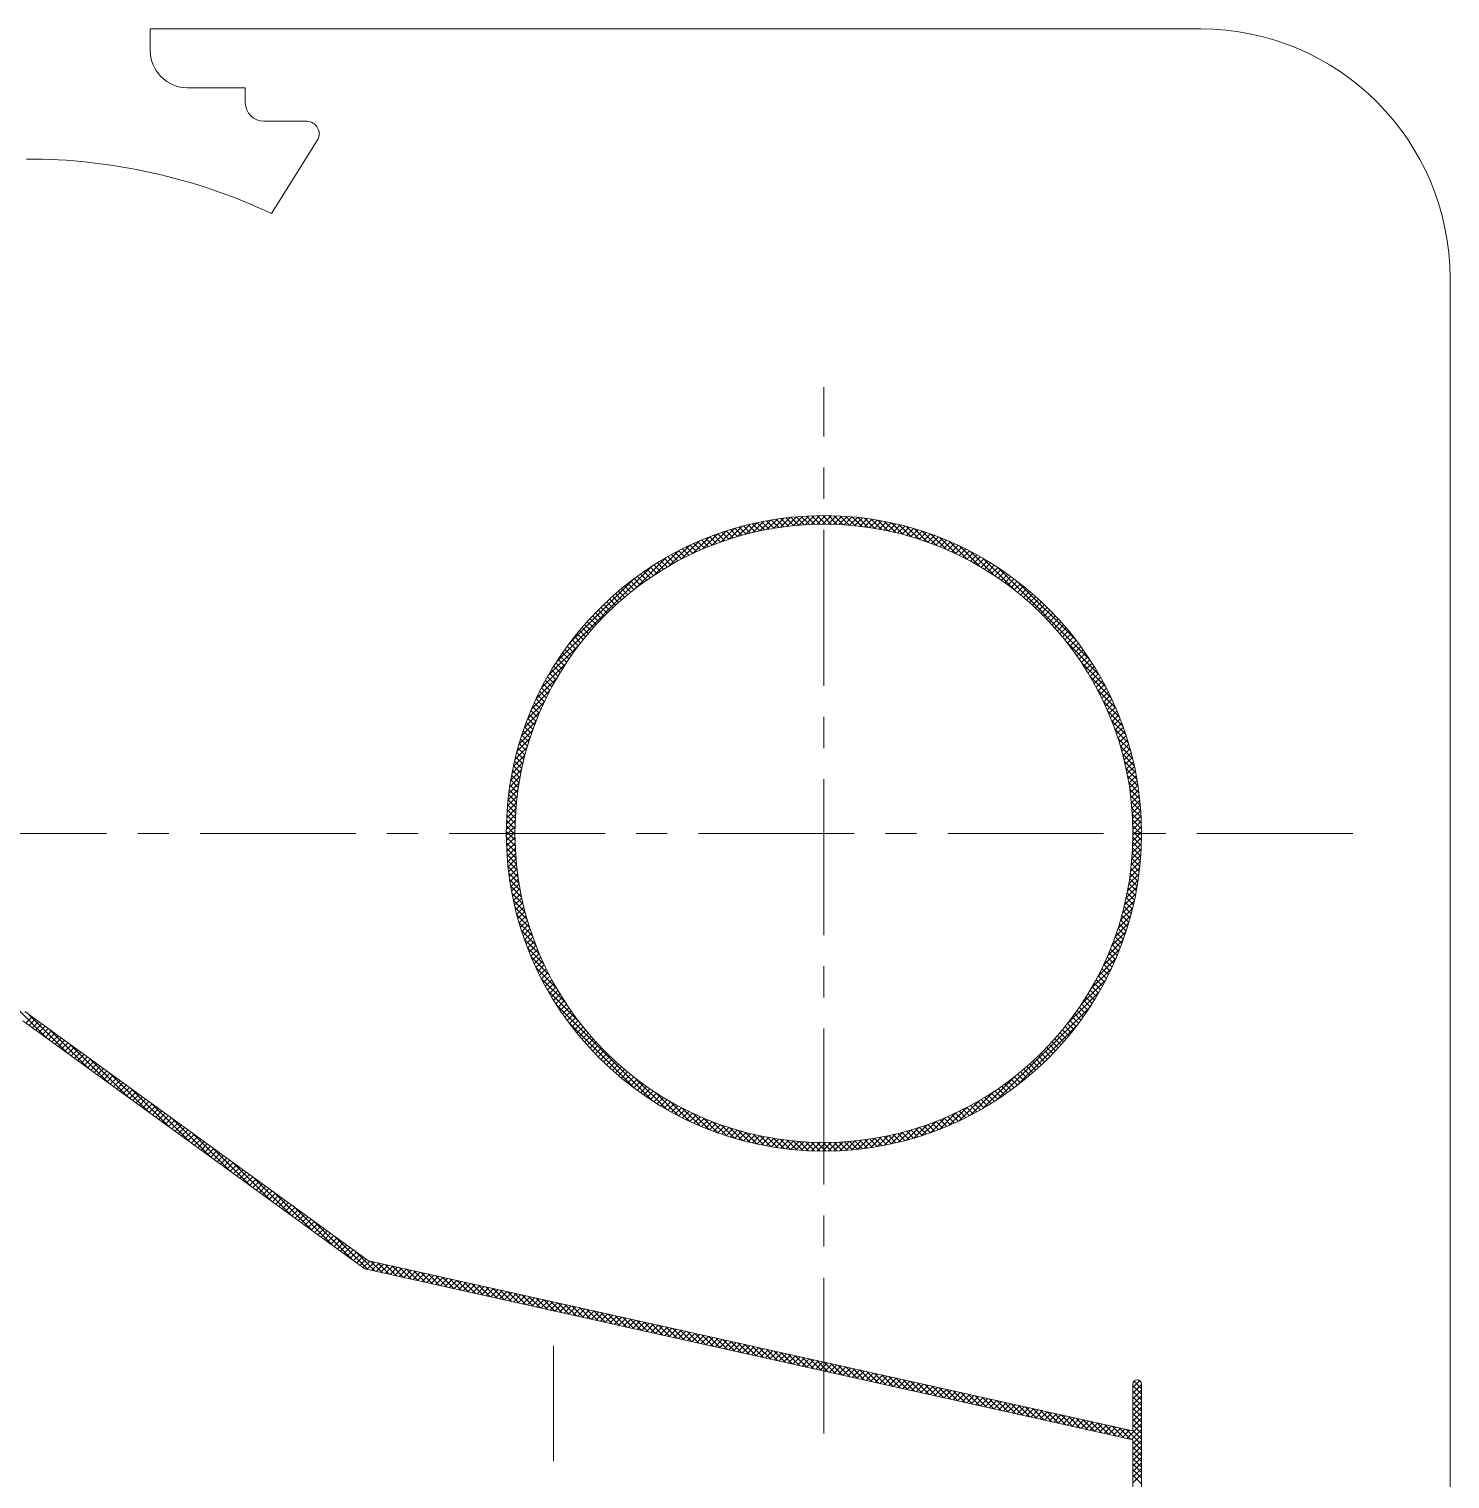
# Model space of a CAD drawing. Header units: millimetres. Extents: x -394 to 6212, y -2458 to 809.
# Drawn here: x 2979.81 to 3002.61, y -1842.75 to -1819.48 of the extents above; entities that cross this region are included whole.
import ezdxf

# ---------------------------------------------------------------- set-up
doc = ezdxf.new("R2010")
doc.units = ezdxf.units.MM
doc.linetypes.add('CENTERX2', pattern=[4, 2.5, -0.5, 0.5, -0.5])
for name, color, linetype, lineweight, true_color in [('1', 1, 'Continuous', 18, 0xff0000), ('2', 2, 'Continuous', 18, 0xffff00), ('3', 3, 'CENTERX2', 18, 0x00ff00)]:
    doc.layers.add(name, color=color, linetype=linetype, lineweight=lineweight, true_color=true_color)
pattern_1 = [(45, (2525.19108, -2369.49674), (-0.0449012806, 0.0449012806), []), (135, (2525.19108, -2369.49674), (-0.0449012806, -0.0449012806), [])]

msp = doc.modelspace()

# ---------------------------------------------------------------- hatches: boundary and pattern name
at = {"layer": '2'}
h = msp.add_hatch(dxfattribs=at)
h.set_pattern_fill('ANSI37', color=256, scale=0.02, style=0)
h.set_pattern_definition(pattern_1)
edge = h.paths.add_edge_path(flags=0)
edge.add_line((2992.56413, -1827.29144), (2992.56413, -1827.42982))
edge.add_arc((2992.56413, -1832.38923), 4.9594, 90, 180)
edge.add_line((2987.60473, -1832.38923), (2987.46634, -1832.38923))
edge.add_arc((2992.56413, -1832.38923), 5.09779, 90, 180, ccw=False)
edge = h.paths.add_edge_path(flags=0)
edge.add_arc((2992.56413, -1832.38923), 5.09779, 0, 90, ccw=False)
edge.add_line((2997.66192, -1832.38923), (2997.52353, -1832.38923))
edge.add_arc((2992.56413, -1832.38923), 4.9594, 0, 90)
edge.add_line((2992.56413, -1827.42982), (2992.56413, -1827.29144))
edge = h.paths.add_edge_path(flags=0)
edge.add_arc((2992.56413, -1832.38923), 5.09779, 90, 180, ccw=False)
edge.add_line((2992.56413, -1827.29144), (2992.56413, -1827.42982))
edge.add_arc((2992.56413, -1832.38923), 4.9594, 90, 180)
edge.add_arc((2992.56413, -1832.38923), 4.9594, 180, 270)
edge.add_line((2992.56413, -1837.34863), (2992.56413, -1837.48702))
edge.add_arc((2992.56413, -1832.38923), 5.09779, 180, 270, ccw=False)
edge = h.paths.add_edge_path(flags=0)
edge.add_arc((2992.56413, -1832.38923), 4.9594, 270, 360)
edge.add_arc((2992.56413, -1832.38923), 4.9594, 0, 90)
edge.add_line((2992.56413, -1827.42982), (2992.56413, -1827.29144))
edge.add_arc((2992.56413, -1832.38923), 5.09779, 0, 90, ccw=False)
edge.add_arc((2992.56413, -1832.38923), 5.09779, 270, 360, ccw=False)
edge.add_line((2992.56413, -1837.48702), (2992.56413, -1837.34863))
h = msp.add_hatch(dxfattribs=at)
h.set_pattern_fill('ANSI37', color=256, scale=0.02, style=0)
h.set_pattern_definition(pattern_1)
edge = h.paths.add_edge_path(flags=0)
edge.add_line((2992.56413, -1827.42982), (2992.56413, -1827.29144))
edge.add_arc((2992.56413, -1832.38923), 5.09779, 0, 90, ccw=False)
edge.add_line((2997.66192, -1832.38923), (2997.52353, -1832.38923))
edge.add_arc((2992.56413, -1832.38923), 4.9594, 0, 90)
edge = h.paths.add_edge_path(flags=0)
edge.add_line((2992.56413, -1827.29144), (2992.56413, -1827.42982))
edge.add_arc((2992.56413, -1832.38923), 4.9594, 90, 180)
edge.add_line((2987.60473, -1832.38923), (2987.46634, -1832.38923))
edge.add_arc((2992.56413, -1832.38923), 5.09779, 90, 180, ccw=False)

# ---------------------------------------------------------------- linework, layer by layer
at = {"layer": '1'}
for p, q in [((2981.75093, -1819.82681), (2981.75093, -1819.48362)), ((2998.6128, -1819.48362), (2981.75093, -1819.48362)), ((2982.35093, -1820.42681), (2983.27705, -1820.42681)), ((2983.27705, -1820.42681), (2983.27705, -1820.66496)), ((2983.57705, -1820.96496), (2984.2626, -1820.96496)), ((2984.43216, -1821.27103), (2983.69769, -1822.44511)), ((3002.6128, -1823.48362), (3002.6128, -1888.73439)), ((2992.56413, -1827.39624), (2992.56413, -1827.39624)), ((2979.73849, -1835.24908), (2985.25309, -1839.24525)), ((2979.70521, -1835.39587), (2985.19507, -1839.37411)), ((2985.25309, -1839.24525), (2997.52353, -1841.97715)), ((2985.19507, -1839.37411), (2997.52353, -1842.11893)), ((2997.52353, -1841.22445), (2997.52353, -1841.97715)), ((2997.66192, -1841.22445), (2997.66192, -1871.02181)), ((2997.52353, -1842.11893), (2997.52353, -1870.09908))]:
    msp.add_line(p, q, dxfattribs=at)
for radius in [5.09779, 4.9594]:
    msp.add_circle((2992.56413, -1832.38923), radius, dxfattribs=at)
for centre, radius, start, end in [((2998.6128, -1823.48362), 4, 0, 90), ((2982.35093, -1819.82681), 0.6, 180, 270), ((2983.57705, -1820.66496), 0.3, 180, 270), ((2984.2626, -1821.16496), 0.2, 327.971323, 90), ((2979.77854, -1830.78156), 9.21174, 64.820747, 90.089651), ((2997.59273, -1841.22445), 0.06919, 0, 180)]:
    msp.add_arc(centre, radius, start, end, dxfattribs=at)
at = {"layer": '2'}
for p, q in [((2980.10425, -1835.68503), (2979.50383, -1835.08462)), ((2979.75572, -1835.43248), (2979.85482, -1835.33338)), ((2980.43039, -1835.92137), (2979.8097, -1835.30068)), ((2979.80779, -1835.47021), (2979.90689, -1835.37111)), ((2979.85986, -1835.50794), (2979.95896, -1835.40884)), ((2979.91193, -1835.54567), (2980.01103, -1835.44658)), ((2979.964, -1835.58341), (2980.0631, -1835.48431)), ((2980.01607, -1835.62114), (2980.11517, -1835.52204)), ((2980.06814, -1835.65887), (2980.16724, -1835.55978)), ((2980.75653, -1836.15771), (2980.13584, -1835.53702)), ((2980.12021, -1835.6966), (2980.21931, -1835.59751)), ((2980.17228, -1835.73434), (2980.27138, -1835.63524)), ((2980.22435, -1835.77207), (2980.32345, -1835.67297)), ((2980.27642, -1835.8098), (2980.37552, -1835.71071)), ((2980.32849, -1835.84753), (2980.42759, -1835.74844)), ((2980.38056, -1835.88527), (2980.47966, -1835.78617)), ((2981.08267, -1836.39405), (2980.46198, -1835.77336)), ((2980.43263, -1835.923), (2980.53173, -1835.8239)), ((2980.4847, -1835.96073), (2980.5838, -1835.86164)), ((2980.53677, -1835.99846), (2980.63587, -1835.89937)), ((2980.58884, -1836.0362), (2980.68794, -1835.9371)), ((2980.64091, -1836.07393), (2980.74001, -1835.97483)), ((2980.69298, -1836.11166), (2980.79208, -1836.01257)), ((2981.40882, -1836.63039), (2980.78813, -1836.0097)), ((2980.74505, -1836.14939), (2980.84415, -1836.0503)), ((2980.79712, -1836.18713), (2980.89622, -1836.08803)), ((2980.84919, -1836.22486), (2980.94829, -1836.12576)), ((2980.90126, -1836.26259), (2981.00036, -1836.1635)), ((2980.95333, -1836.30033), (2981.05243, -1836.20123)), ((2981.0054, -1836.33806), (2981.1045, -1836.23896)), ((2981.05747, -1836.37579), (2981.15657, -1836.2767)), ((2981.73496, -1836.86673), (2981.11427, -1836.24604)), ((2981.10954, -1836.41352), (2981.20864, -1836.31443)), ((2981.16161, -1836.45126), (2981.26071, -1836.35216)), ((2981.21368, -1836.48899), (2981.31278, -1836.38989)), ((2981.26575, -1836.52672), (2981.36485, -1836.42763)), ((2981.31782, -1836.56445), (2981.41692, -1836.46536)), ((2981.36989, -1836.60219), (2981.46899, -1836.50309)), ((2982.0611, -1837.10307), (2981.44041, -1836.48238)), ((2981.42196, -1836.63992), (2981.52106, -1836.54082)), ((2981.47403, -1836.67765), (2981.57313, -1836.57856)), ((2981.5261, -1836.71538), (2981.6252, -1836.61629)), ((2981.57817, -1836.75312), (2981.67727, -1836.65402)), ((2981.63024, -1836.79085), (2981.72934, -1836.69175)), ((2981.68231, -1836.82858), (2981.78141, -1836.72949)), ((2982.38724, -1837.33941), (2981.76655, -1836.71872)), ((2981.73438, -1836.86631), (2981.83348, -1836.76722)), ((2981.78645, -1836.90405), (2981.88555, -1836.80495)), ((2981.83852, -1836.94178), (2981.93762, -1836.84268)), ((2981.89059, -1836.97951), (2981.98969, -1836.88042)), ((2981.94266, -1837.01724), (2982.04176, -1836.91815)), ((2981.99473, -1837.05498), (2982.09383, -1836.95588)), ((2982.71339, -1837.57575), (2982.0927, -1836.95506)), ((2982.0468, -1837.09271), (2982.1459, -1836.99361)), ((2982.09887, -1837.13044), (2982.19797, -1837.03135)), ((2982.15094, -1837.16818), (2982.25004, -1837.06908)), ((2982.20301, -1837.20591), (2982.30211, -1837.10681)), ((2982.25508, -1837.24364), (2982.35418, -1837.14455)), ((2982.30715, -1837.28137), (2982.40625, -1837.18228)), ((2983.03953, -1837.81209), (2982.41884, -1837.1914)), ((2982.35922, -1837.31911), (2982.45832, -1837.22001)), ((2982.41129, -1837.35684), (2982.51039, -1837.25774)), ((2982.46336, -1837.39457), (2982.56246, -1837.29548)), ((2982.51543, -1837.4323), (2982.61453, -1837.33321)), ((2982.5675, -1837.47004), (2982.6666, -1837.37094)), ((2982.61957, -1837.50777), (2982.71867, -1837.40867)), ((2983.36567, -1838.04843), (2982.74498, -1837.42774)), ((2982.67164, -1837.5455), (2982.77074, -1837.44641)), ((2982.72371, -1837.58323), (2982.82281, -1837.48414)), ((2982.77578, -1837.62097), (2982.87488, -1837.52187)), ((2982.82785, -1837.6587), (2982.92695, -1837.5596)), ((2982.87992, -1837.69643), (2982.97902, -1837.59734)), ((2982.93199, -1837.73416), (2983.03109, -1837.63507)), ((2982.98406, -1837.7719), (2983.08316, -1837.6728)), ((2983.69181, -1838.28477), (2983.07112, -1837.66408)), ((2983.03613, -1837.80963), (2983.13523, -1837.71053)), ((2983.0882, -1837.84736), (2983.1873, -1837.74827)), ((2983.14027, -1837.88509), (2983.23937, -1837.786)), ((2983.19234, -1837.92283), (2983.29144, -1837.82373)), ((2983.24441, -1837.96056), (2983.34351, -1837.86146)), ((2983.29648, -1837.99829), (2983.39558, -1837.8992)), ((2984.01795, -1838.52111), (2983.39727, -1837.90042)), ((2983.34855, -1838.03603), (2983.44765, -1837.93693)), ((2983.40062, -1838.07376), (2983.49972, -1837.97466)), ((2983.45269, -1838.11149), (2983.55179, -1838.0124)), ((2983.50476, -1838.14922), (2983.60386, -1838.05013)), ((2983.55683, -1838.18696), (2983.65593, -1838.08786)), ((2983.6089, -1838.22469), (2983.708, -1838.12559)), ((2984.3441, -1838.75745), (2983.72341, -1838.13676)), ((2983.66097, -1838.26242), (2983.76007, -1838.16333)), ((2983.71304, -1838.30015), (2983.81214, -1838.20106)), ((2983.76511, -1838.33789), (2983.86421, -1838.23879)), ((2983.81718, -1838.37562), (2983.91628, -1838.27652)), ((2983.86925, -1838.41335), (2983.96835, -1838.31426)), ((2983.92132, -1838.45108), (2984.02042, -1838.35199)), ((2984.67024, -1838.99379), (2984.04955, -1838.3731)), ((2983.97339, -1838.48882), (2984.07249, -1838.38972)), ((2984.02546, -1838.52655), (2984.12456, -1838.42745)), ((2984.07753, -1838.56428), (2984.17663, -1838.46519)), ((2984.1296, -1838.60201), (2984.2287, -1838.50292)), ((2984.18167, -1838.63975), (2984.28077, -1838.54065)), ((2984.23374, -1838.67748), (2984.33284, -1838.57838)), ((2984.28581, -1838.71521), (2984.38491, -1838.61612)), ((2984.33788, -1838.75294), (2984.43698, -1838.65385)), ((2984.99638, -1839.23013), (2984.37569, -1838.60944)), ((2984.38995, -1838.79068), (2984.48905, -1838.69158)), ((2984.44202, -1838.82841), (2984.54112, -1838.72931)), ((2984.49409, -1838.86614), (2984.59319, -1838.76705)), ((2984.54616, -1838.90388), (2984.64526, -1838.80478)), ((2984.59823, -1838.94161), (2984.69733, -1838.84251)), ((2984.6503, -1838.97934), (2984.74939, -1838.88025)), ((2985.24021, -1839.38416), (2984.70184, -1838.84578)), ((2984.70237, -1839.01707), (2984.80146, -1838.91798)), ((2984.75444, -1839.05481), (2984.85353, -1838.95571)), ((2984.80651, -1839.09254), (2984.9056, -1838.99344)), ((2984.85858, -1839.13027), (2984.95767, -1839.03118)), ((2984.91065, -1839.168), (2985.00974, -1839.06891)), ((2984.96272, -1839.20574), (2985.06181, -1839.10664)), ((2985.01479, -1839.24347), (2985.11388, -1839.14437)), ((2985.35574, -1839.40988), (2985.02798, -1839.08212)), ((2985.06686, -1839.2812), (2985.16595, -1839.18211)), ((2985.11893, -1839.31893), (2985.21802, -1839.21984)), ((2985.171, -1839.35667), (2985.27708, -1839.25059)), ((2985.23457, -1839.3829), (2985.35053, -1839.26694)), ((2985.47126, -1839.4356), (2985.28887, -1839.25321)), ((2985.30802, -1839.39925), (2985.42398, -1839.28329)), ((2985.38147, -1839.41561), (2985.49743, -1839.29965)), ((2985.58678, -1839.46132), (2985.4044, -1839.27893)), ((2985.7023, -1839.48704), (2985.51992, -1839.30465)), ((2985.45492, -1839.43196), (2985.57088, -1839.316)), ((2985.52837, -1839.44831), (2985.64433, -1839.33235)), ((2985.60182, -1839.46467), (2985.71778, -1839.34871)), ((2985.81783, -1839.51276), (2985.63544, -1839.33037)), ((2985.67526, -1839.48102), (2985.79123, -1839.36506)), ((2985.74871, -1839.49737), (2985.86468, -1839.38141)), ((2985.93335, -1839.53848), (2985.75096, -1839.35609)), ((2985.82216, -1839.51372), (2985.93812, -1839.39776)), ((2986.04887, -1839.5642), (2985.86649, -1839.38181)), ((2985.89561, -1839.53008), (2986.01157, -1839.41412)), ((2985.96906, -1839.54643), (2986.08502, -1839.43047)), ((2986.16439, -1839.58992), (2985.98201, -1839.40753)), ((2986.04251, -1839.56278), (2986.15847, -1839.44682)), ((2986.27992, -1839.61564), (2986.09753, -1839.43325)), ((2986.11596, -1839.57914), (2986.23192, -1839.46318)), ((2986.18941, -1839.59549), (2986.30537, -1839.47953)), ((2986.39544, -1839.64136), (2986.21306, -1839.45897)), ((2986.26286, -1839.61184), (2986.37882, -1839.49588)), ((2986.51096, -1839.66708), (2986.32858, -1839.4847)), ((2986.33631, -1839.62819), (2986.45227, -1839.51223)), ((2986.40976, -1839.64455), (2986.52572, -1839.52859)), ((2986.62648, -1839.6928), (2986.4441, -1839.51042)), ((2986.74201, -1839.71852), (2986.55962, -1839.53614)), ((2986.48321, -1839.6609), (2986.59917, -1839.54494)), ((2986.55666, -1839.67725), (2986.67262, -1839.56129)), ((2986.63011, -1839.69361), (2986.74607, -1839.57765)), ((2986.85753, -1839.74424), (2986.67515, -1839.56186)), ((2986.70356, -1839.70996), (2986.81952, -1839.594)), ((2986.77701, -1839.72631), (2986.89297, -1839.61035)), ((2986.97305, -1839.76996), (2986.79067, -1839.58758)), ((2986.85046, -1839.74267), (2986.96642, -1839.6267)), ((2987.08858, -1839.79568), (2986.90619, -1839.6133)), ((2986.92391, -1839.75902), (2987.03987, -1839.64306)), ((2986.99736, -1839.77537), (2987.11332, -1839.65941)), ((2987.2041, -1839.8214), (2987.02171, -1839.63902)), ((2987.07081, -1839.79172), (2987.18677, -1839.67576)), ((2987.31962, -1839.84712), (2987.13724, -1839.66474)), ((2987.14426, -1839.80808), (2987.26022, -1839.69212)), ((2987.21771, -1839.82443), (2987.33367, -1839.70847)), ((2987.43514, -1839.87284), (2987.25276, -1839.69046)), ((2987.29116, -1839.84078), (2987.40712, -1839.72482)), ((2987.36461, -1839.85714), (2987.48057, -1839.74118)), ((2987.55067, -1839.89856), (2987.36828, -1839.71618)), ((2987.43806, -1839.87349), (2987.55402, -1839.75753)), ((2987.66619, -1839.92428), (2987.4838, -1839.7419)), ((2987.78171, -1839.95), (2987.59933, -1839.76762)), ((2987.51151, -1839.88984), (2987.62747, -1839.77388)), ((2987.58496, -1839.90619), (2987.70092, -1839.79023)), ((2987.65841, -1839.92255), (2987.77437, -1839.80659)), ((2987.89723, -1839.97572), (2987.71485, -1839.79334)), ((2987.73186, -1839.9389), (2987.84782, -1839.82294)), ((2987.8053, -1839.95525), (2987.92127, -1839.83929)), ((2988.01276, -1840.00144), (2987.83037, -1839.81906)), ((2987.87875, -1839.97161), (2987.99471, -1839.85565)), ((2988.12828, -1840.02716), (2987.94589, -1839.84478)), ((2987.9522, -1839.98796), (2988.06816, -1839.872)), ((2988.02565, -1840.00431), (2988.14161, -1839.88835)), ((2988.2438, -1840.05288), (2988.06142, -1839.8705)), ((2988.0991, -1840.02066), (2988.21506, -1839.9047)), ((2988.17255, -1840.03702), (2988.28851, -1839.92106)), ((2988.35932, -1840.0786), (2988.17694, -1839.89622)), ((2988.246, -1840.05337), (2988.36196, -1839.93741)), ((2988.47485, -1840.10432), (2988.29246, -1839.92194)), ((2988.31945, -1840.06972), (2988.43541, -1839.95376)), ((2988.3929, -1840.08608), (2988.50886, -1839.97012)), ((2988.59037, -1840.13004), (2988.40799, -1839.94766)), ((2988.46635, -1840.10243), (2988.58231, -1839.98647)), ((2988.70589, -1840.15576), (2988.52351, -1839.97338)), ((2988.5398, -1840.11878), (2988.65576, -1840.00282)), ((2988.82141, -1840.18148), (2988.63903, -1839.9991)), ((2988.61325, -1840.13514), (2988.72921, -1840.01917)), ((2988.6867, -1840.15149), (2988.80266, -1840.03553)), ((2988.93694, -1840.2072), (2988.75455, -1840.02482)), ((2988.76015, -1840.16784), (2988.87611, -1840.05188)), ((2988.8336, -1840.18419), (2988.94956, -1840.06823)), ((2989.05246, -1840.23292), (2988.87008, -1840.05054)), ((2988.90705, -1840.20055), (2989.02301, -1840.08459)), ((2988.9805, -1840.2169), (2989.09646, -1840.10094)), ((2989.16798, -1840.25864), (2988.9856, -1840.07626)), ((2989.05395, -1840.23325), (2989.16991, -1840.11729)), ((2989.28351, -1840.28436), (2989.10112, -1840.10198)), ((2989.1274, -1840.24961), (2989.24336, -1840.13364)), ((2989.20085, -1840.26596), (2989.31681, -1840.15)), ((2989.39903, -1840.31008), (2989.21664, -1840.1277)), ((2989.2743, -1840.28231), (2989.39026, -1840.16635)), ((2989.51455, -1840.3358), (2989.33217, -1840.15342)), ((2989.34775, -1840.29866), (2989.46371, -1840.1827)), ((2989.4212, -1840.31502), (2989.53716, -1840.19906)), ((2989.63007, -1840.36152), (2989.44769, -1840.17914)), ((2989.49465, -1840.33137), (2989.61061, -1840.21541)), ((2989.7456, -1840.38724), (2989.56321, -1840.20486)), ((2989.5681, -1840.34772), (2989.68406, -1840.23176)), ((2989.86112, -1840.41296), (2989.67873, -1840.23058)), ((2989.64155, -1840.36408), (2989.75751, -1840.24812)), ((2989.715, -1840.38043), (2989.83096, -1840.26447)), ((2989.78845, -1840.39678), (2989.90441, -1840.28082)), ((2989.97664, -1840.43868), (2989.79426, -1840.2563)), ((2989.8619, -1840.41313), (2989.97786, -1840.29717)), ((2990.09216, -1840.4644), (2989.90978, -1840.28202)), ((2989.93534, -1840.42949), (2990.05131, -1840.31353)), ((2990.00879, -1840.44584), (2990.12475, -1840.32988)), ((2990.20769, -1840.49012), (2990.0253, -1840.30774)), ((2990.08224, -1840.46219), (2990.1982, -1840.34623)), ((2990.32321, -1840.51584), (2990.14082, -1840.33346)), ((2990.15569, -1840.47855), (2990.27165, -1840.36259)), ((2990.22914, -1840.4949), (2990.3451, -1840.37894)), ((2990.43873, -1840.54156), (2990.25635, -1840.35918)), ((2990.30259, -1840.51125), (2990.41855, -1840.39529)), ((2990.55425, -1840.56728), (2990.37187, -1840.3849)), ((2990.37604, -1840.5276), (2990.492, -1840.41164)), ((2990.44949, -1840.54396), (2990.56545, -1840.428)), ((2990.66978, -1840.593), (2990.48739, -1840.41062)), ((2990.52294, -1840.56031), (2990.6389, -1840.44435)), ((2990.59639, -1840.57666), (2990.71235, -1840.4607)), ((2990.7853, -1840.61872), (2990.60292, -1840.43634)), ((2990.90082, -1840.64444), (2990.71844, -1840.46206)), ((2990.66984, -1840.59302), (2990.7858, -1840.47706)), ((2990.74329, -1840.60937), (2990.85925, -1840.49341)), ((2990.81674, -1840.62572), (2990.9327, -1840.50976)), ((2991.01634, -1840.67016), (2990.83396, -1840.48778)), ((2990.89019, -1840.64208), (2991.00615, -1840.52611)), ((2991.13187, -1840.69588), (2990.94948, -1840.5135)), ((2990.96364, -1840.65843), (2991.0796, -1840.54247)), ((2991.03709, -1840.67478), (2991.15305, -1840.55882)), ((2991.24739, -1840.7216), (2991.06501, -1840.53922)), ((2991.11054, -1840.69113), (2991.2265, -1840.57517)), ((2991.36291, -1840.74732), (2991.18053, -1840.56494)), ((2991.18399, -1840.70749), (2991.29995, -1840.59153)), ((2991.25744, -1840.72384), (2991.3734, -1840.60788)), ((2991.47844, -1840.77304), (2991.29605, -1840.59066)), ((2991.33089, -1840.74019), (2991.44685, -1840.62423)), ((2991.40434, -1840.75655), (2991.5203, -1840.64059)), ((2991.59396, -1840.79876), (2991.41157, -1840.61638)), ((2991.47779, -1840.7729), (2991.59375, -1840.65694)), ((2991.70948, -1840.82448), (2991.5271, -1840.6421)), ((2991.55124, -1840.78925), (2991.6672, -1840.67329)), ((2991.62469, -1840.8056), (2991.74065, -1840.68964)), ((2991.825, -1840.8502), (2991.64262, -1840.66782)), ((2991.94053, -1840.87592), (2991.75814, -1840.69354)), ((2991.69814, -1840.82196), (2991.8141, -1840.706)), ((2991.77159, -1840.83831), (2991.88755, -1840.72235)), ((2991.84504, -1840.85466), (2991.961, -1840.7387)), ((2992.05605, -1840.90164), (2991.87366, -1840.71926)), ((2991.91849, -1840.87102), (2992.03445, -1840.75506)), ((2992.17157, -1840.92736), (2991.98919, -1840.74498)), ((2991.99194, -1840.88737), (2992.1079, -1840.77141)), ((2992.06538, -1840.90372), (2992.18135, -1840.78776)), ((2992.28709, -1840.95308), (2992.10471, -1840.7707)), ((2992.13883, -1840.92007), (2992.25479, -1840.80411)), ((2992.21228, -1840.93643), (2992.32824, -1840.82047)), ((2992.40262, -1840.9788), (2992.22023, -1840.79642)), ((2992.28573, -1840.95278), (2992.40169, -1840.83682)), ((2992.51814, -1841.00452), (2992.33575, -1840.82214)), ((2992.35918, -1840.96913), (2992.47514, -1840.85317)), ((2992.43263, -1840.98549), (2992.54859, -1840.86953)), ((2992.63366, -1841.03024), (2992.45128, -1840.84786)), ((2992.50608, -1841.00184), (2992.62204, -1840.88588)), ((2992.74918, -1841.05596), (2992.5668, -1840.87358)), ((2992.57953, -1841.01819), (2992.69549, -1840.90223)), ((2992.65298, -1841.03454), (2992.76894, -1840.91858)), ((2992.86471, -1841.08168), (2992.68232, -1840.8993)), ((2992.98023, -1841.1074), (2992.79785, -1840.92502)), ((2992.72643, -1841.0509), (2992.84239, -1840.93494)), ((2992.79988, -1841.06725), (2992.91584, -1840.95129)), ((2992.87333, -1841.0836), (2992.98929, -1840.96764)), ((2993.09575, -1841.13312), (2992.91337, -1840.95074)), ((2992.94678, -1841.09996), (2993.06274, -1840.984)), ((2993.02023, -1841.11631), (2993.13619, -1841.00035)), ((2993.21127, -1841.15884), (2993.02889, -1840.97646)), ((2993.09368, -1841.13266), (2993.20964, -1841.0167)), ((2993.3268, -1841.18456), (2993.14441, -1841.00218)), ((2993.16713, -1841.14902), (2993.28309, -1841.03305)), ((2993.24058, -1841.16537), (2993.35654, -1841.04941)), ((2993.44232, -1841.21028), (2993.25994, -1841.0279)), ((2993.31403, -1841.18172), (2993.42999, -1841.06576)), ((2993.55784, -1841.236), (2993.37546, -1841.05362)), ((2993.38748, -1841.19807), (2993.50344, -1841.08211)), ((2993.46093, -1841.21443), (2993.57689, -1841.09847)), ((2993.67337, -1841.26172), (2993.49098, -1841.07934)), ((2993.53438, -1841.23078), (2993.65034, -1841.11482)), ((2993.78889, -1841.28744), (2993.6065, -1841.10506)), ((2993.60783, -1841.24713), (2993.72379, -1841.13117)), ((2993.68128, -1841.26349), (2993.79724, -1841.14753)), ((2993.90441, -1841.31316), (2993.72203, -1841.13078)), ((2993.75473, -1841.27984), (2993.87069, -1841.16388)), ((2994.01993, -1841.33888), (2993.83755, -1841.1565)), ((2997.65966, -1841.20691), (2997.61027, -1841.15752)), ((2993.82818, -1841.29619), (2993.94414, -1841.18023)), ((2993.90163, -1841.31254), (2994.01759, -1841.19658)), ((2994.13546, -1841.3646), (2993.95307, -1841.18222)), ((2993.97508, -1841.3289), (2994.09104, -1841.21294)), ((2994.04853, -1841.34525), (2994.16449, -1841.22929)), ((2994.25098, -1841.39032), (2994.06859, -1841.20794)), ((2994.12198, -1841.3616), (2994.23794, -1841.24564)), ((2994.3665, -1841.41604), (2994.18412, -1841.23366)), ((2994.19542, -1841.37796), (2994.31139, -1841.262)), ((2994.26887, -1841.39431), (2994.38483, -1841.27835)), ((2994.48202, -1841.44176), (2994.29964, -1841.25938)), ((2994.34232, -1841.41066), (2994.45828, -1841.2947)), ((2994.59755, -1841.46748), (2994.41516, -1841.2851)), ((2994.41577, -1841.42701), (2994.53173, -1841.31105)), ((2994.48922, -1841.44337), (2994.60518, -1841.32741)), ((2994.71307, -1841.4932), (2994.53069, -1841.31082)), ((2994.56267, -1841.45972), (2994.67863, -1841.34376)), ((2994.63612, -1841.47607), (2994.75208, -1841.36011)), ((2994.82859, -1841.51892), (2994.64621, -1841.33654)), ((2994.70957, -1841.49243), (2994.82553, -1841.37647)), ((2994.94411, -1841.54464), (2994.76173, -1841.36226)), ((2994.78302, -1841.50878), (2994.89898, -1841.39282)), ((2995.05964, -1841.57036), (2994.87725, -1841.38798)), ((2997.52353, -1841.28274), (2997.6359, -1841.17037)), ((2997.52353, -1841.37254), (2997.66192, -1841.23415)), ((2997.66192, -1841.38877), (2997.52353, -1841.25038)), ((2997.52353, -1841.46234), (2997.66192, -1841.32395)), ((2997.66192, -1841.47857), (2997.52353, -1841.34019)), ((2997.66192, -1841.29897), (2997.54121, -1841.17826)), ((2994.85647, -1841.52513), (2994.97243, -1841.40917)), ((2994.92992, -1841.54148), (2995.04588, -1841.42552)), ((2995.17516, -1841.59609), (2994.99278, -1841.4137)), ((2995.00337, -1841.55784), (2995.11933, -1841.44188)), ((2995.07682, -1841.57419), (2995.19278, -1841.45823)), ((2995.29068, -1841.62181), (2995.1083, -1841.43942)), ((2995.15027, -1841.59054), (2995.26623, -1841.47458)), ((2995.22372, -1841.6069), (2995.33968, -1841.49094)), ((2995.40621, -1841.64753), (2995.22382, -1841.46514)), ((2995.29717, -1841.62325), (2995.41313, -1841.50729)), ((2995.52173, -1841.67325), (2995.33934, -1841.49086)), ((2995.37062, -1841.6396), (2995.48658, -1841.52364)), ((2995.44407, -1841.65596), (2995.56003, -1841.53999)), ((2995.63725, -1841.69897), (2995.45487, -1841.51658)), ((2995.51752, -1841.67231), (2995.63348, -1841.55635)), ((2995.75277, -1841.72469), (2995.57039, -1841.5423)), ((2995.59097, -1841.68866), (2995.70693, -1841.5727)), ((2995.66442, -1841.70501), (2995.78038, -1841.58905)), ((2995.8683, -1841.75041), (2995.68591, -1841.56802)), ((2995.73787, -1841.72137), (2995.85383, -1841.60541)), ((2995.98382, -1841.77613), (2995.80143, -1841.59374)), ((2995.81132, -1841.73772), (2995.92728, -1841.62176)), ((2996.09934, -1841.80185), (2995.91696, -1841.61946)), ((2997.52353, -1841.55215), (2997.66192, -1841.41376)), ((2997.66192, -1841.56838), (2997.52353, -1841.42999)), ((2997.52353, -1841.64195), (2997.66192, -1841.50356)), ((2997.66192, -1841.65818), (2997.52353, -1841.51979)), ((2997.52353, -1841.73175), (2997.66192, -1841.59336)), ((2997.66192, -1841.74798), (2997.52353, -1841.60959)), ((2995.88477, -1841.75407), (2996.00073, -1841.63811)), ((2995.95822, -1841.77043), (2996.07418, -1841.65447)), ((2996.03167, -1841.78678), (2996.14763, -1841.67082)), ((2996.21486, -1841.82757), (2996.03248, -1841.64518)), ((2996.10512, -1841.80313), (2996.22108, -1841.68717)), ((2996.33039, -1841.85329), (2996.148, -1841.6709)), ((2996.17857, -1841.81948), (2996.29453, -1841.70352)), ((2996.25202, -1841.83584), (2996.36798, -1841.71988)), ((2996.44591, -1841.87901), (2996.26352, -1841.69662)), ((2996.32546, -1841.85219), (2996.44143, -1841.73623)), ((2996.56143, -1841.90473), (2996.37905, -1841.72234)), ((2996.39891, -1841.86854), (2996.51487, -1841.75258)), ((2996.47236, -1841.8849), (2996.58832, -1841.76894)), ((2996.67695, -1841.93045), (2996.49457, -1841.74806)), ((2996.54581, -1841.90125), (2996.66177, -1841.78529)), ((2996.79248, -1841.95617), (2996.61009, -1841.77378)), ((2996.61926, -1841.9176), (2996.73522, -1841.80164)), ((2996.69271, -1841.93395), (2996.80867, -1841.81799)), ((2996.908, -1841.98189), (2996.72562, -1841.7995)), ((2996.76616, -1841.95031), (2996.88212, -1841.83435)), ((2996.83961, -1841.96666), (2996.95557, -1841.8507)), ((2997.02352, -1842.00761), (2996.84114, -1841.82522)), ((2997.13904, -1842.03333), (2996.95666, -1841.85094)), ((2997.42721, -1842.09748), (2997.66192, -1841.86277)), ((2997.52353, -1841.82155), (2997.66192, -1841.68316)), ((2997.66192, -1841.83779), (2997.52353, -1841.6994)), ((2997.52353, -1841.91136), (2997.66192, -1841.77297)), ((2997.66192, -1841.92759), (2997.52353, -1841.7892)), ((2996.91306, -1841.98301), (2997.02902, -1841.86705)), ((2996.98651, -1841.99937), (2997.10247, -1841.88341)), ((2997.05996, -1842.01572), (2997.17592, -1841.89976)), ((2997.25457, -1842.05905), (2997.07218, -1841.87666)), ((2997.13341, -1842.03207), (2997.24937, -1841.91611)), ((2997.37009, -1842.08477), (2997.18771, -1841.90238)), ((2997.20686, -1842.04843), (2997.32282, -1841.93246)), ((2997.28031, -1842.06478), (2997.39627, -1841.94882)), ((2997.48561, -1842.11049), (2997.30323, -1841.9281)), ((2997.35376, -1842.08113), (2997.46972, -1841.96517)), ((2997.66192, -1842.197), (2997.41875, -1841.95382)), ((2997.50066, -1842.11384), (2997.66192, -1841.95257)), ((2997.66192, -1842.01739), (2997.52353, -1841.879)), ((2997.66192, -1842.10719), (2997.52353, -1841.9688)), ((2997.52353, -1842.18076), (2997.66192, -1842.04237)), ((2997.52353, -1842.27057), (2997.66192, -1842.13218)), ((2997.66192, -1842.2868), (2997.52353, -1842.14841)), ((2997.52353, -1842.36037), (2997.66192, -1842.22198)), ((2997.66192, -1842.3766), (2997.52353, -1842.23821)), ((2997.52353, -1842.45017), (2997.66192, -1842.31178)), ((2997.66192, -1842.4664), (2997.52353, -1842.32801)), ((2997.52353, -1842.53997), (2997.66192, -1842.40159)), ((2997.66192, -1842.55621), (2997.52353, -1842.41782)), ((2997.52353, -1842.62978), (2997.66192, -1842.49139)), ((2997.66192, -1842.64601), (2997.52353, -1842.50762)), ((2997.52353, -1842.71958), (2997.66192, -1842.58119)), ((2997.66192, -1842.73581), (2997.52353, -1842.59742)), ((2997.52353, -1842.80938), (2997.66192, -1842.67099)), ((2997.66192, -1842.82561), (2997.52353, -1842.68722))]:
    msp.add_line(p, q, dxfattribs=at)
at = {"layer": '3'}
for p, q in [((2992.56413, -1842.02058), (2992.56413, -1825.23129)), ((3001.0505, -1832.38923), (2957.18305, -1832.38923)), ((2988.22413, -1870.46107), (2988.22413, -1840.61069))]:
    msp.add_line(p, q, dxfattribs=at)

doc.saveas('drawing.dxf')
